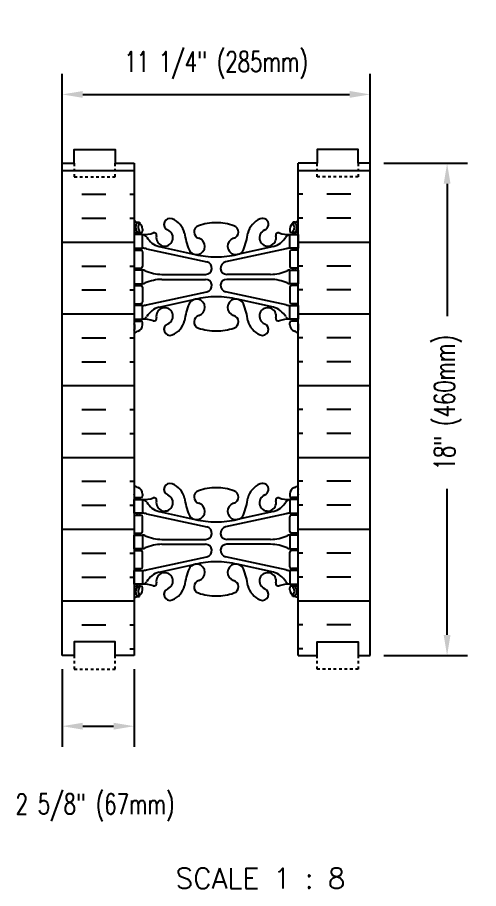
# Model space of a CAD drawing. Header units: inches. Extents: x 118 to 223, y 103 to 202.
# Drawn here: x 118.05 to 134.9, y 121.34 to 153.2 of the extents above; entities that cross this region are included whole.
import ezdxf
from ezdxf.enums import TextEntityAlignment as Align

# ---------------------------------------------------------------- set-up
doc = ezdxf.new("R2010")
doc.units = ezdxf.units.IN
doc.header["$MEASUREMENT"] = 0
doc.linetypes.add('DASHED2', pattern=[0.375, 0.25, -0.125])
for name, color, linetype in [('HATCH', 12, 'Continuous'), ('line25', 2, 'Continuous'), ('LINE50', 5, 'Continuous'), ('LINE9', 9, 'Continuous'), ('TEXT', 4, 'Continuous'), ('Web_Edge', 9, 'Continuous')]:
    doc.layers.add(name, color=color, linetype=linetype)
doc.styles.add('DIM', font='romans.shx', dxfattribs={"width": 0.7})
doc.styles.add('ROMANS', font='romans.shx', dxfattribs={"height": 0.75})
doc.dimstyles.new('ext_8', dxfattribs={"dimscale": 8, "dimtxt": 0.09375, "dimasz": 0.09375, "dimexe": 0.09375, "dimexo": 0.0625, "dimgap": 0.0625, "dimtad": 1, "dimdec": 1, "dimzin": 3, "dimdsep": 46, "dimlunit": 4, "dimtxsty": 'DIM', "dimcen": 0.09, "dimdle": 0.09375, "dimclrt": 4, "dimadec": 0, "dimazin": 0, "dimtfac": 1, "dimtdec": 1, "dimtmove": 2, "dimatfit": 3, "dimfxl": 0, "dimfrac": 2, "dimtolj": 1, "dimtzin": 0, "dimarcsym": 0})

# ---------------------------------------------------------------- blocks, each defined once
blk = doc.blocks.new('*D13')
at = {"layer": 'Defpoints', "color": 0}
for p in [(130.941, 147.864), (130.941, 129.864), (133.753, 129.864)]:
    blk.add_point(p, dxfattribs=at)
at = {"layer": 'TEXT', "color": 0, "lineweight": -2}
for p, q in [((131.441, 147.864), (134.503, 147.864)), ((133.753, 147.114), (133.753, 142.277)), ((133.753, 130.614), (133.753, 135.952)), ((131.441, 129.864), (134.503, 129.864))]:
    blk.add_line(p, q, dxfattribs=at)
at = {"layer": 'TEXT', "color": 0}
for points in [[(133.628, 147.114), (133.878, 147.114), (133.753, 147.864)], [(133.628, 130.614), (133.878, 130.614), (133.753, 129.864)]]:
    blk.add_solid(points, dxfattribs=at)
at = {"layer": 'TEXT', "color": 4, "insert": (133.784, 139.114), "char_height": 0.75, "attachment_point": 5, "rotation": 90, "style": 'DIM'}
blk.add_mtext('\\A1;18" (460mm)', dxfattribs=at)
blk = doc.blocks.new('*D14')
at = {"layer": 'Defpoints', "color": 0}
for p in [(119.691, 129.864), (122.316, 129.864), (122.316, 127.275)]:
    blk.add_point(p, dxfattribs=at)
at = {"layer": 'TEXT', "color": 0, "lineweight": -2}
for p, q in [((119.691, 129.364), (119.691, 126.525)), ((122.316, 129.364), (122.316, 126.525)), ((120.441, 127.275), (121.566, 127.275))]:
    blk.add_line(p, q, dxfattribs=at)
at = {"layer": 'TEXT', "color": 0}
for points in [[(120.441, 127.4), (120.441, 127.15), (119.691, 127.275)], [(121.566, 127.4), (121.566, 127.15), (122.316, 127.275)]]:
    blk.add_solid(points, dxfattribs=at)
at = {"layer": 'TEXT', "color": 4, "insert": (120.887, 124.305), "char_height": 0.75, "attachment_point": 5, "style": 'DIM'}
blk.add_mtext('\\A1;2 5/8" (67mm)', dxfattribs=at)
blk = doc.blocks.new('*D15')
at = {"layer": 'Defpoints', "color": 0}
for p in [(130.941, 150.384), (119.691, 147.364), (130.941, 147.364)]:
    blk.add_point(p, dxfattribs=at)
at = {"layer": 'TEXT', "color": 0, "lineweight": -2}
for p, q in [((119.691, 147.864), (119.691, 151.134)), ((130.941, 147.864), (130.941, 151.134)), ((120.441, 150.384), (130.191, 150.384))]:
    blk.add_line(p, q, dxfattribs=at)
at = {"layer": 'TEXT', "color": 0}
for points in [[(120.441, 150.509), (120.441, 150.259), (119.691, 150.384)], [(130.191, 150.509), (130.191, 150.259), (130.941, 150.384)]]:
    blk.add_solid(points, dxfattribs=at)
at = {"layer": 'TEXT', "color": 4, "insert": (125.316, 151.456), "char_height": 0.75, "attachment_point": 5, "style": 'DIM'}
blk.add_mtext('\\A1;11 1/4" (285mm)', dxfattribs=at)
blk = doc.blocks.new('6 web')
at = {"layer": 'Web_Edge'}
for p, q in [((-2.89, 6.845), (-2.8, 6.845)), ((-2.8, 6.845), (-2.8, 6.803)), ((2.89, 6.845), (2.8, 6.845)), ((2.8, 6.845), (2.8, 6.803)), ((-3, 6.566), (-2.958, 6.566)), ((-3, 6.466), (-2.752, 6.466)), ((-2.89, 6.466), (-2.89, 6.396)), ((-2.8, 6.466), (-2.8, 6.396)), ((-2.69, 6.596), (-2.69, 6.529)), ((2.69, 6.596), (2.69, 6.529)), ((3, 6.466), (2.752, 6.466)), ((2.8, 6.466), (2.8, 6.396)), ((2.89, 6.466), (2.89, 6.396)), ((3, 6.566), (2.958, 6.566)), ((-3, 5.826), (-2.752, 5.826)), ((-2.89, 5.896), (-2.89, 5.826)), ((-2.8, 5.896), (-2.8, 5.826)), ((-2.69, 5.764), (-2.69, 5.229)), ((-2.551, 5.872), (-0.34, 5.391)), ((-2.09, 5.955), (-0.768, 5.665)), ((2.551, 5.872), (0.34, 5.391)), ((2.09, 5.955), (0.768, 5.665)), ((2.69, 5.764), (2.69, 5.229)), ((3, 5.826), (2.752, 5.826)), ((2.8, 5.896), (2.8, 5.826)), ((2.89, 5.896), (2.89, 5.826)), ((-3, 5.166), (-2.752, 5.166)), ((-2.89, 5.166), (-2.89, 5.096)), ((-2.8, 5.166), (-2.8, 5.096)), ((3, 5.166), (2.752, 5.166)), ((2.8, 5.166), (2.8, 5.096)), ((2.89, 5.166), (2.89, 5.096)), ((-1.985, 4.936), (-0.389, 4.936)), ((1.985, 4.936), (0.389, 4.936)), ((-3, 4.526), (-2.752, 4.526)), ((-2.89, 4.596), (-2.89, 4.526)), ((-2.8, 4.596), (-2.8, 4.526)), ((-2.69, 4.464), (-2.69, 3.929)), ((-1.985, 4.756), (-0.389, 4.756)), ((1.985, 4.756), (0.389, 4.756)), ((2.69, 4.464), (2.69, 3.929)), ((3, 4.526), (2.752, 4.526)), ((2.8, 4.596), (2.8, 4.526)), ((2.89, 4.596), (2.89, 4.526)), ((-2.551, 3.82), (-0.34, 4.302)), ((2.551, 3.82), (0.34, 4.302)), ((-3, 3.866), (-2.752, 3.866)), ((-2.89, 3.866), (-2.89, 3.796)), ((-2.8, 3.866), (-2.8, 3.796)), ((-2.09, 3.737), (-0.768, 4.028)), ((2.09, 3.737), (0.768, 4.028)), ((3, 3.866), (2.752, 3.866)), ((2.8, 3.866), (2.8, 3.796)), ((2.89, 3.866), (2.89, 3.796)), ((-3, 3.226), (-2.752, 3.226)), ((-2.89, 3.296), (-2.89, 3.226)), ((-2.8, 3.296), (-2.8, 3.226)), ((3, 3.226), (2.752, 3.226)), ((2.8, 3.296), (2.8, 3.226)), ((2.89, 3.296), (2.89, 3.226)), ((-2.99, 3.106), (-2.99, 2.92)), ((-2.69, 3.096), (-2.69, 3.164)), ((2.69, 3.096), (2.69, 3.164)), ((2.99, 3.106), (2.99, 2.92)), ((-2.99, -3.106), (-2.99, -2.92)), ((-2.69, -3.096), (-2.69, -3.164)), ((2.69, -3.096), (2.69, -3.164)), ((2.99, -3.106), (2.99, -2.92)), ((-3, -3.226), (-2.752, -3.226)), ((-2.89, -3.296), (-2.89, -3.226)), ((-2.8, -3.296), (-2.8, -3.226)), ((3, -3.226), (2.752, -3.226)), ((2.8, -3.296), (2.8, -3.226)), ((2.89, -3.296), (2.89, -3.226)), ((-2.89, -3.866), (-2.89, -3.796)), ((-2.8, -3.866), (-2.8, -3.796)), ((-2.551, -3.82), (-0.34, -4.302)), ((-2.09, -3.737), (-0.768, -4.028)), ((2.551, -3.82), (0.34, -4.302)), ((2.09, -3.737), (0.768, -4.028)), ((2.8, -3.866), (2.8, -3.796)), ((2.89, -3.866), (2.89, -3.796)), ((-3, -3.866), (-2.752, -3.866)), ((-2.69, -4.464), (-2.69, -3.929)), ((2.69, -4.464), (2.69, -3.929)), ((3, -3.866), (2.752, -3.866)), ((-3, -4.526), (-2.752, -4.526)), ((-2.89, -4.596), (-2.89, -4.526)), ((-2.8, -4.596), (-2.8, -4.526)), ((-1.985, -4.756), (-0.389, -4.756)), ((1.985, -4.756), (0.389, -4.756)), ((3, -4.526), (2.752, -4.526)), ((2.8, -4.596), (2.8, -4.526)), ((2.89, -4.596), (2.89, -4.526)), ((-2.89, -5.166), (-2.89, -5.096)), ((-2.8, -5.166), (-2.8, -5.096)), ((-1.985, -4.936), (-0.389, -4.936)), ((1.985, -4.936), (0.389, -4.936)), ((2.8, -5.166), (2.8, -5.096)), ((2.89, -5.166), (2.89, -5.096)), ((-3, -5.166), (-2.752, -5.166)), ((-2.69, -5.764), (-2.69, -5.229)), ((-2.551, -5.872), (-0.34, -5.391)), ((2.551, -5.872), (0.34, -5.391)), ((2.69, -5.764), (2.69, -5.229)), ((3, -5.166), (2.752, -5.166)), ((-2.09, -5.955), (-0.768, -5.665)), ((2.09, -5.955), (0.768, -5.665)), ((-3, -5.826), (-2.752, -5.826)), ((-2.89, -5.896), (-2.89, -5.826)), ((-2.8, -5.896), (-2.8, -5.826)), ((3, -5.826), (2.752, -5.826)), ((2.8, -5.896), (2.8, -5.826)), ((2.89, -5.896), (2.89, -5.826)), ((-3, -6.466), (-2.752, -6.466)), ((-3, -6.566), (-2.958, -6.566)), ((-2.89, -6.466), (-2.89, -6.396)), ((-2.8, -6.466), (-2.8, -6.396)), ((-2.69, -6.596), (-2.69, -6.529)), ((2.69, -6.596), (2.69, -6.529)), ((3, -6.466), (2.752, -6.466)), ((2.8, -6.466), (2.8, -6.396)), ((2.89, -6.466), (2.89, -6.396)), ((3, -6.566), (2.958, -6.566)), ((-2.89, -6.845), (-2.8, -6.845)), ((-2.8, -6.845), (-2.8, -6.803)), ((2.8, -6.845), (2.8, -6.803)), ((2.89, -6.845), (2.8, -6.845))]:
    blk.add_line(p, q, dxfattribs=at)
for points in [[(-2.995, 5.896), (-2.695, 5.896), (-2.695, 6.396), (-2.995, 6.396)], [(2.995, 5.896), (2.695, 5.896), (2.695, 6.396), (2.995, 6.396)], [(-2.995, 4.596), (-2.695, 4.596), (-2.695, 5.096), (-2.995, 5.096)], [(2.995, 4.596), (2.695, 4.596), (2.695, 5.096), (2.995, 5.096)], [(-2.995, 3.296), (-2.695, 3.296), (-2.695, 3.796), (-2.995, 3.796)], [(2.995, 3.296), (2.695, 3.296), (2.695, 3.796), (2.995, 3.796)], [(-2.995, -3.296), (-2.695, -3.296), (-2.695, -3.796), (-2.995, -3.796)], [(2.995, -3.296), (2.695, -3.296), (2.695, -3.796), (2.995, -3.796)], [(-2.995, -4.596), (-2.695, -4.596), (-2.695, -5.096), (-2.995, -5.096)], [(2.995, -4.596), (2.695, -4.596), (2.695, -5.096), (2.995, -5.096)], [(-2.995, -5.896), (-2.695, -5.896), (-2.695, -6.396), (-2.995, -6.396)], [(2.995, -5.896), (2.695, -5.896), (2.695, -6.396), (2.995, -6.396)]]:
    blk.add_lwpolyline(points, close=True, dxfattribs=at)
for centre, radius, start, end in [((-2.69, 7.303), 0.5, 231.6833, 250.5288), ((-2.69, 7.303), 0.6, 238.8907, 245.0748), ((-2.696, 6.651), 0.25, 140.1145, 222.4609), ((-2.951, 6.741), 0.02, 340.7916, 65.0748), ((-2.854, 6.782), 0.045, 319.1879, 141.448), ((-2.94, 6.596), 0.25, 0, 70.5288), ((-2.696, 6.651), 0.16, 140.0001, 222.4609), ((-1.69, 6.766), 0.22, 68.1963, 248.1963), ((-1.885, 6.278), 0.745, 13.2652, 68.1963), ((-0.571, 6.49), 0.24, 108.923, 254.2747), ((0, 4.825), 2, 90, 108.923), ((0, 4.825), 2, 71.077, 90), ((0.571, 6.49), 0.24, 285.7253, 71.077), ((1.885, 6.278), 0.745, 111.8037, 166.7348), ((1.69, 6.766), 0.22, 291.8037, 111.8037), ((2.94, 6.596), 0.25, 109.4712, 180), ((2.854, 6.782), 0.045, 38.552, 220.8121), ((2.696, 6.651), 0.16, 317.5391, 39.9999), ((2.69, 7.303), 0.5, 289.4712, 308.3167), ((2.696, 6.651), 0.25, 317.5391, 39.8855), ((2.951, 6.741), 0.02, 114.9252, 199.2084), ((2.69, 7.303), 0.6, 294.9252, 301.1093), ((-2.958, 6.586), 0.02, 270, 14.1541), ((-2.848, 6.512), 0.045, 222.4609, 42.4609), ((-2.752, 6.529), 0.0625, 270, 0), ((-2.639, 7.395), 1, 266.7879, 289.9067), ((-2.738, 6.15), 0.25, 37.2777, 80.0823), ((-2.269, 6.369), 0.09, 346.6795, 108.8651), ((-1.885, 6.278), 0.305, 166.6795, 68.1963), ((1.803, 6.92), 3, 189.0273, 201.1984), ((-1.803, 6.92), 3, 338.8016, 350.9727), ((1.885, 6.278), 0.305, 111.8037, 13.3205), ((2.269, 6.369), 0.09, 71.1349, 193.3205), ((2.639, 7.395), 1, 250.0933, 273.2121), ((2.738, 6.15), 0.25, 99.9177, 142.7223), ((2.752, 6.529), 0.0625, 180, 270), ((2.848, 6.512), 0.045, 137.5391, 317.5391), ((2.958, 6.586), 0.02, 165.8459, 270), ((-1.891, 6.678), 0.75, 210.155, 254.5838), ((-0.718, 5.966), 0.305, 205.3782, 74.2747), ((0.718, 5.966), 0.305, 105.7253, 334.6218), ((1.891, 6.678), 0.75, 285.4162, 329.845), ((-2.752, 5.764), 0.0625, 0, 90), ((-2.786, 4.9), 1, 76.4291, 84.7991), ((2.786, 4.9), 1, 95.2009, 103.5709), ((2.752, 5.764), 0.0625, 90, 180), ((0, 8.932), 3.356, 256.7692, 270), ((0, 8.932), 3.356, 270, 283.2308), ((-2.752, 5.229), 0.0625, 270, 0), ((-0.389, 5.166), 0.23, 270, 77.6055), ((0.389, 5.166), 0.23, 102.3945, 270), ((2.752, 5.229), 0.0625, 180, 270), ((-2.699, 4.877), 0.219, 60.4937, 88.92), ((-1.955, 6.536), 1.6, 246.5673, 268.9203), ((1.955, 6.536), 1.6, 271.0797, 293.4327), ((2.699, 4.877), 0.219, 91.08, 119.5063), ((-2.752, 4.464), 0.0625, 0, 90), ((-2.699, 4.815), 0.219, 271.08, 299.5063), ((-2.699, 4.815), 0.219, 271.08, 299.5063), ((-1.955, 3.156), 1.6, 91.0797, 113.4327), ((-1.955, 3.156), 1.6, 91.0797, 113.4327), ((-0.389, 4.526), 0.23, 282.3945, 90), ((0.389, 4.526), 0.23, 90, 257.6055), ((1.955, 3.156), 1.6, 66.5673, 88.9203), ((1.955, 3.156), 1.6, 66.5673, 88.9203), ((2.699, 4.815), 0.219, 240.4937, 268.92), ((2.699, 4.815), 0.219, 240.4937, 268.92), ((2.752, 4.464), 0.0625, 90, 180), ((-2.752, 3.929), 0.0625, 270, 0), ((1.803, 2.773), 3, 158.8016, 170.9727), ((-0.718, 3.727), 0.305, 285.7253, 154.6218), ((0, 0.761), 3.356, 90, 103.2308), ((0, 0.761), 3.356, 76.7692, 90), ((0.718, 3.727), 0.305, 25.3782, 254.2747), ((-1.803, 2.773), 3, 9.0273, 21.1984), ((2.752, 3.929), 0.0625, 180, 270), ((-2.786, 4.792), 1, 275.2009, 283.5709), ((-1.891, 3.014), 0.75, 105.4162, 149.845), ((-1.885, 3.414), 0.305, 291.8037, 193.3205), ((1.885, 3.414), 0.305, 346.6795, 248.1963), ((1.891, 3.014), 0.75, 30.155, 74.5838), ((2.786, 4.792), 1, 256.4291, 264.7991), ((-2.752, 3.164), 0.0625, 360, 90), ((-2.738, 3.542), 0.25, 279.9177, 322.7223), ((-2.639, 2.298), 1, 70.0933, 93.2121), ((-2.269, 3.323), 0.09, 251.1349, 13.3205), ((-1.885, 3.414), 0.745, 291.8037, 346.7348), ((-0.571, 3.202), 0.24, 105.7253, 251.077), ((0.571, 3.202), 0.24, 288.923, 74.2747), ((1.885, 3.414), 0.745, 193.2652, 248.1963), ((2.269, 3.323), 0.09, 166.6795, 288.8651), ((2.639, 2.298), 1, 86.7879, 109.9067), ((2.738, 3.542), 0.25, 217.2777, 260.0823), ((2.752, 3.164), 0.0625, 90, 180), ((-3.01, 3.106), 0.02, 0, 60.012), ((-3.01, 2.92), 0.02, 301.073, 0), ((-2.69, 2.389), 0.6, 121.073, 121.1093), ((-2.94, 3.096), 0.25, 289.4712, 360), ((-1.69, 2.927), 0.22, 111.8037, 291.8037), ((0, 4.867), 2, 251.077, 270), ((0, 4.867), 2, 270, 288.923), ((1.69, 2.927), 0.22, 248.1963, 68.1963), ((2.94, 3.096), 0.25, 180, 250.5288), ((3.01, 3.106), 0.02, 119.988, 180), ((3.01, 2.92), 0.02, 180, 238.927), ((2.69, 2.389), 0.6, 58.8907, 58.927), ((-2.69, 2.389), 0.5, 109.4712, 128.3167), ((2.69, 2.389), 0.5, 51.6833, 70.5288), ((-2.69, -2.389), 0.5, 231.6833, 250.5288), ((-2.94, -3.096), 0.25, 0, 70.5288), ((-1.69, -2.927), 0.22, 68.1963, 248.1963), ((-1.885, -3.414), 0.745, 13.2652, 68.1963), ((0, -4.867), 2, 90, 108.923), ((0, -4.867), 2, 71.077, 90), ((1.885, -3.414), 0.745, 111.8037, 166.7348), ((1.69, -2.927), 0.22, 291.8037, 111.8037), ((2.94, -3.096), 0.25, 109.4712, 180), ((2.69, -2.389), 0.5, 289.4712, 308.3167), ((-2.69, -2.389), 0.6, 238.8907, 238.927), ((-3.01, -2.92), 0.02, 360, 58.927), ((-3.01, -3.106), 0.02, 299.988, 360), ((-2.752, -3.164), 0.0625, 270, 0), ((-1.885, -3.414), 0.305, 166.6795, 68.1963), ((-0.571, -3.202), 0.24, 108.923, 254.2747), ((0.571, -3.202), 0.24, 285.7253, 71.077), ((1.885, -3.414), 0.305, 111.8037, 13.3205), ((2.752, -3.164), 0.0625, 180, 270), ((3.01, -2.92), 0.02, 121.073, 180), ((3.01, -3.106), 0.02, 180, 240.012), ((2.69, -2.389), 0.6, 301.073, 301.1093), ((-2.639, -2.298), 1, 266.7879, 289.9067), ((-2.738, -3.542), 0.25, 37.2777, 80.0823), ((-1.891, -3.014), 0.75, 210.155, 254.5838), ((-2.269, -3.323), 0.09, 346.6795, 108.8651), ((1.803, -2.773), 3, 189.0273, 201.1984), ((-0.718, -3.727), 0.305, 205.3782, 74.2747), ((0.718, -3.727), 0.305, 105.7253, 334.6218), ((-1.803, -2.773), 3, 338.8016, 350.9727), ((1.891, -3.014), 0.75, 285.4162, 329.845), ((2.269, -3.323), 0.09, 71.1349, 193.3205), ((2.639, -2.298), 1, 250.0933, 273.2121), ((2.738, -3.542), 0.25, 99.9177, 142.7223), ((-2.786, -4.792), 1, 76.4291, 84.7991), ((2.786, -4.792), 1, 95.2009, 103.5709), ((-2.752, -3.929), 0.0625, 0, 90), ((0, -0.761), 3.356, 256.7692, 270), ((0, -0.761), 3.356, 270, 283.2308), ((2.752, -3.929), 0.0625, 90, 180), ((-0.389, -4.526), 0.23, 270, 77.6055), ((0.389, -4.526), 0.23, 102.3945, 270), ((-2.752, -4.464), 0.0625, 270, 0), ((-2.699, -4.815), 0.219, 60.4937, 88.92), ((-2.699, -4.815), 0.219, 60.4937, 88.92), ((-1.955, -3.156), 1.6, 246.5673, 268.9203), ((-1.955, -3.156), 1.6, 246.5673, 268.9203), ((1.955, -3.156), 1.6, 271.0797, 293.4327), ((1.955, -3.156), 1.6, 271.0797, 293.4327), ((2.699, -4.815), 0.219, 91.08, 119.5063), ((2.699, -4.815), 0.219, 91.08, 119.5063), ((2.752, -4.464), 0.0625, 180, 270), ((-2.699, -4.877), 0.219, 271.08, 299.5063), ((-1.955, -6.536), 1.6, 91.0797, 113.4327), ((-0.389, -5.166), 0.23, 282.3945, 90), ((0.389, -5.166), 0.23, 90, 257.6055), ((1.955, -6.536), 1.6, 66.5673, 88.9203), ((2.699, -4.877), 0.219, 240.4937, 268.92), ((-2.752, -5.229), 0.0625, 0, 90), ((2.752, -5.229), 0.0625, 90, 180), ((-0.718, -5.966), 0.305, 285.7253, 154.6218), ((0, -8.932), 3.356, 90, 103.2308), ((0, -8.932), 3.356, 76.7692, 90), ((0.718, -5.966), 0.305, 25.3782, 254.2747), ((-2.752, -5.764), 0.0625, 270, 0), ((-2.786, -4.9), 1, 275.2009, 283.5709), ((-1.891, -6.678), 0.75, 105.4162, 149.845), ((-1.885, -6.278), 0.305, 291.8037, 193.3205), ((1.803, -6.92), 3, 158.8016, 170.9727), ((-1.803, -6.92), 3, 9.0273, 21.1984), ((1.885, -6.278), 0.305, 346.6795, 248.1963), ((1.891, -6.678), 0.75, 30.155, 74.5838), ((2.786, -4.9), 1, 256.4291, 264.7991), ((2.752, -5.764), 0.0625, 180, 270), ((-2.738, -6.15), 0.25, 279.9177, 322.7223), ((-2.269, -6.369), 0.09, 251.1349, 13.3205), ((-0.571, -6.49), 0.24, 105.7253, 251.077), ((0.571, -6.49), 0.24, 288.923, 74.2747), ((2.269, -6.369), 0.09, 166.6795, 288.8651), ((2.738, -6.15), 0.25, 217.2777, 260.0823), ((-2.958, -6.586), 0.02, 345.8459, 90), ((-2.696, -6.651), 0.25, 137.5391, 219.8855), ((-2.848, -6.512), 0.045, 317.5391, 137.5391), ((-2.94, -6.596), 0.25, 289.4712, 360), ((-2.696, -6.651), 0.16, 137.5391, 219.9999), ((-2.752, -6.529), 0.0625, 360, 90), ((-2.639, -7.395), 1, 70.0933, 93.2121), ((-1.69, -6.766), 0.22, 111.8037, 291.8037), ((-1.885, -6.278), 0.745, 291.8037, 346.7348), ((1.885, -6.278), 0.745, 193.2652, 248.1963), ((1.69, -6.766), 0.22, 248.1963, 68.1963), ((2.639, -7.395), 1, 86.7879, 109.9067), ((2.752, -6.529), 0.0625, 90, 180), ((2.94, -6.596), 0.25, 180, 250.5288), ((2.848, -6.512), 0.045, 42.4609, 222.4609), ((2.696, -6.651), 0.16, 320.0001, 42.4609), ((2.696, -6.651), 0.25, 320.1145, 42.4609), ((2.958, -6.586), 0.02, 90, 194.1541), ((-2.69, -7.303), 0.6, 114.9252, 121.1093), ((-2.69, -7.303), 0.5, 109.4712, 128.3167), ((-2.951, -6.741), 0.02, 294.9252, 19.2084), ((-2.854, -6.782), 0.045, 218.552, 40.8121), ((0, -4.825), 2, 251.077, 270), ((0, -4.825), 2, 270, 288.923), ((2.854, -6.782), 0.045, 139.1879, 321.448), ((2.69, -7.303), 0.5, 51.6833, 70.5288), ((2.951, -6.741), 0.02, 160.7916, 245.0748), ((2.69, -7.303), 0.6, 58.8907, 65.0748)]:
    blk.add_arc(centre, radius, start, end, dxfattribs=at)

msp = doc.modelspace()

# ---------------------------------------------------------------- hatches: boundary and pattern name
at = {"layer": 'HATCH'}
h = msp.add_hatch(dxfattribs=at)
h.set_pattern_fill('INSUL', color=256, scale=7, style=0)
h.set_pattern_definition([(0, (-2803.8453, -267.1452), (0, 2.625), []), (0, (-2803.8453, -266.2702), (0, 2.625), [0.875, -0.875]), (0, (-2803.8453, -265.3952), (0, 2.625), [0.875, -0.875])])
h.paths.add_polyline_path([(119.691, 129.864), (120.129, 129.864), (120.129, 130.364), (121.629, 130.364), (121.629, 129.864), (122.316, 129.864), (122.316, 147.864), (121.629, 147.864), (121.629, 148.364), (120.129, 148.364), (120.129, 147.864), (119.691, 147.864)])
h = msp.add_hatch(dxfattribs=at)
h.set_pattern_fill('INSUL', color=256, scale=7, style=0)
h.set_pattern_definition([(180, (3054.478, -267.1452), (0, 2.625), []), (180, (3054.478, -266.2702), (0, 2.625), [0.875, -0.875]), (180, (3054.478, -265.3952), (0, 2.625), [0.875, -0.875])])
h.paths.add_polyline_path([(130.941, 129.864), (130.504, 129.864), (130.504, 130.364), (129.004, 130.364), (129.004, 129.864), (128.316, 129.864), (128.316, 147.864), (129.004, 147.864), (129.004, 148.364), (130.504, 148.364), (130.504, 147.864), (130.941, 147.864)])

# ---------------------------------------------------------------- linework, layer by layer
at = {"layer": 'line25'}
for p, q in [((122.316, 147.864), (122.316, 129.864)), ((128.316, 129.864), (128.316, 147.864))]:
    msp.add_line(p, q, dxfattribs=at)
at = {"layer": 'LINE50'}
for p, q in [((119.691, 129.864), (119.691, 147.864)), ((130.941, 129.864), (130.941, 147.864))]:
    msp.add_line(p, q, dxfattribs=at)
for points in [[(119.691, 147.864), (120.129, 147.864), (120.129, 148.364), (121.629, 148.364), (121.629, 147.864), (122.316, 147.864)], [(130.941, 147.864), (130.504, 147.864), (130.504, 148.364), (129.004, 148.364), (129.004, 147.864), (128.316, 147.864)], [(122.316, 129.864), (121.629, 129.864), (121.629, 130.364), (120.129, 130.364), (120.129, 129.864), (119.691, 129.864)], [(128.316, 129.864), (129.004, 129.864), (129.004, 130.364), (130.504, 130.364), (130.504, 129.864), (130.941, 129.864)]]:
    msp.add_lwpolyline(points, dxfattribs=at)
at = {"layer": 'LINE9', "linetype": 'DASHED2', "ltscale": 0.15}
for points in [[(120.129, 147.864), (120.129, 147.864), (120.129, 147.364), (121.629, 147.364), (121.629, 147.864), (121.629, 147.864)], [(130.504, 147.864), (130.504, 147.864), (130.504, 147.364), (129.004, 147.364), (129.004, 147.864), (129.004, 147.864)], [(120.129, 129.864), (120.129, 129.864), (120.129, 129.364), (121.629, 129.364), (121.629, 129.864), (121.629, 129.864)], [(130.504, 129.864), (130.504, 129.864), (130.504, 129.364), (129.004, 129.364), (129.004, 129.864), (129.004, 129.864)]]:
    msp.add_lwpolyline(points, dxfattribs=at)

# ---------------------------------------------------------------- block references
at = {"layer": 'line25'}
msp.add_blockref('6 web', (125.316, 138.864), dxfattribs=at)

# ---------------------------------------------------------------- texts
at = {"layer": 'TEXT', "style": 'ROMANS'}
msp.add_text('SCALE 1 : 8', height=0.75, dxfattribs=at).set_placement((126.933, 121.71), align=Align.MIDDLE_CENTER)

# ---------------------------------------------------------------- dimensions: what is measured, and where the dimension line sits
at = {"layer": 'TEXT'}
dim = msp.add_linear_dim(base=(130.941, 150.384), p1=(119.691, 147.364), p2=(130.941, 147.364), text='11 1/4" (285mm)', dimstyle='ext_8', dxfattribs=at)
dim.commit()
dim.dimension.update_dxf_attribs({"geometry": '*D15', "text_midpoint": (125.316, 151.456)})
dim = msp.add_linear_dim(base=(133.753, 129.864), p1=(130.941, 147.864), p2=(130.941, 129.864), angle=90, text='18" (460mm)', dimstyle='ext_8', dxfattribs=at)
dim.commit()
dim.dimension.update_dxf_attribs({"geometry": '*D13', "text_midpoint": (133.784, 139.114), "dimtype": 160})
dim = msp.add_linear_dim(base=(122.316, 127.275), p1=(119.691, 129.864), p2=(122.316, 129.864), text='2 5/8" (67mm)', dimstyle='ext_8', dxfattribs=at)
dim.commit()
dim.dimension.update_dxf_attribs({"geometry": '*D14', "text_midpoint": (120.887, 124.305), "dimtype": 160})

doc.saveas('drawing.dxf')
